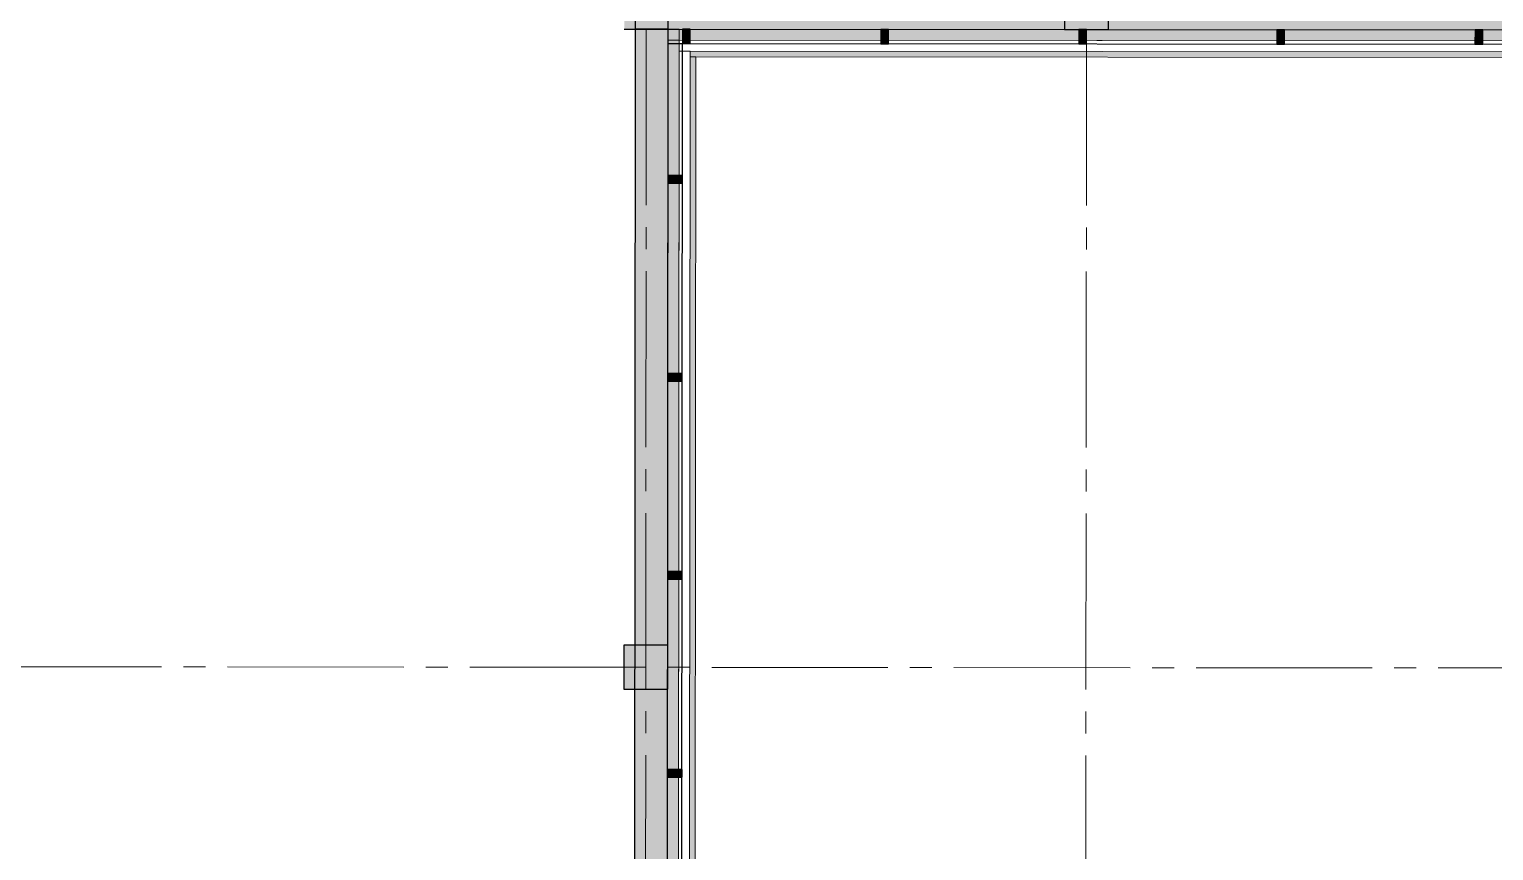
# Model space of a CAD drawing. Header units: millimetres. Extents: x 1949 to 134543, y 1145 to 48705.
# Drawn here: x 121419 to 128072, y 20622 to 24356 of the extents above; entities that cross this region are included whole.
import ezdxf

# ---------------------------------------------------------------- set-up
doc = ezdxf.new("R2010")
doc.units = ezdxf.units.MM
doc.linetypes.add('LTYPE_5', pattern=[1100, 800, -100, 100, -100])
doc.layers.add('Общий01', color=18, linetype='Continuous', lineweight=13, true_color=0x000000)
doc.layers.add('Общий02', color=18, linetype='Continuous', lineweight=18, true_color=0x000000)

msp = doc.modelspace()

# ---------------------------------------------------------------- hatches: boundary and pattern name
at = {"layer": 'Общий01', "linetype": 'Continuous', "lineweight": 5}
for points in [[(124122.3, 24356.1), (124322.3, 24356), (124322.5, 24556), (124122.5, 24556.1)], [(126122.3, 24354.5), (126322.3, 24354.4), (126322.5, 24554.4), (126122.5, 24554.5)], [(129822.4, 24501.6), (124172.4, 24506.1), (124172.3, 24356.1), (129822.3, 24351.6)], [(124172.3, 24356.1), (124163.2, 12856.1), (124313.2, 12856), (124322.3, 24356)], [(129822.3, 24351.6), (124322.3, 24356), (124322.3, 24306), (129822.3, 24301.6)], [(124322.3, 24306), (124313.2, 12856), (124363.2, 12855.9), (124372.3, 24305.9)], [(124422.2, 24230.9), (124413.2, 12855.9), (124438.2, 12855.9), (124447.2, 24230.9)], [(129822.2, 24251.6), (124422.2, 24255.9), (124422.2, 24230.9), (129822.2, 24226.6)], [(124119.9, 21356.1), (124319.9, 21356), (124320.1, 21556), (124120.1, 21556.1)]]:
    msp.add_hatch(color=252, dxfattribs=at).paths.add_polyline_path(points)
at = {"layer": 'Общий02', "linetype": 'Continuous', "lineweight": 5}
for points in [[(124422.3, 24355.9), (124387.3, 24355.9), (124387.2, 24290.9), (124422.2, 24290.9)], [(125322.3, 24355.2), (125287.3, 24355.2), (125287.2, 24290.2), (125322.2, 24290.2)], [(126222.3, 24354.5), (126187.3, 24354.5), (126187.2, 24289.5), (126222.2, 24289.5)], [(127122.3, 24353.8), (127087.3, 24353.8), (127087.2, 24288.8), (127122.2, 24288.8)], [(128022.3, 24353), (127987.3, 24353.1), (127987.2, 24288.1), (128022.2, 24288)], [(124386.7, 23656.4), (124386.8, 23691.4), (124321.8, 23691.4), (124321.7, 23656.4)], [(124386, 22756.4), (124386, 22791.4), (124321, 22791.4), (124321, 22756.4)], [(124385.3, 21856.4), (124385.3, 21891.4), (124320.3, 21891.4), (124320.3, 21856.4)], [(124384.6, 20956.4), (124384.6, 20991.4), (124319.6, 20991.4), (124319.6, 20956.4)]]:
    msp.add_hatch(color=252, dxfattribs=at).paths.add_polyline_path(points)

# ---------------------------------------------------------------- linework, layer by layer
at = {"layer": 'Общий01', "color": 252, "linetype": 'LTYPE_5', "lineweight": 5}
for p, q in [((124237.1, 43056), (124210.6, 9556.1)), ((126237.1, 43054.5), (126210.6, 9554.5)), ((130820, 21450.8), (103000, 21472.8))]:
    msp.add_line(p, q, dxfattribs=at)
at = {"layer": 'Общий01', "color": 252, "linetype": 'Continuous', "lineweight": 25}
for p, q in [((124322.3, 24356), (124322.5, 24556)), ((126122.5, 24554.5), (126122.3, 24354.5)), ((126322.3, 24354.4), (126322.5, 24554.4)), ((124172.4, 24506.1), (124172.3, 24356.1)), ((124122.3, 24356.1), (124322.3, 24356)), ((124172.3, 24356.1), (124163.2, 12856.1)), ((124322.3, 24356), (124172.3, 24356.1)), ((124172.3, 24356.1), (129822.3, 24351.6)), ((124313.2, 12856), (124322.3, 24356)), ((126122.3, 24354.5), (126322.3, 24354.4)), ((124120.1, 21556.1), (124119.9, 21356.1)), ((124320.1, 21556), (124120.1, 21556.1)), ((124319.9, 21356), (124320.1, 21556)), ((124119.9, 21356.1), (124319.9, 21356))]:
    msp.add_line(p, q, dxfattribs=at)
at = {"layer": 'Общий01', "color": 252, "linetype": 'Continuous', "lineweight": 13}
for p, q in [((124322.3, 24356), (124313.2, 12856)), ((129822.3, 24351.6), (124322.3, 24356)), ((124372.3, 24305.9), (124322.3, 24306)), ((124322.3, 24306), (129822.3, 24301.6)), ((124363.2, 12855.9), (124372.3, 24305.9)), ((124372.3, 24305.9), (124372.2, 24255.9)), ((124372.3, 24305.9), (129822.3, 24301.6)), ((124422.2, 24255.9), (124372.2, 24255.9)), ((124372.2, 24255.9), (129822.2, 24251.6)), ((124413.2, 12855.9), (124422.2, 24255.9)), ((124422.2, 24255.9), (124422.2, 24230.9)), ((124422.2, 24230.9), (129822.2, 24226.6)), ((124447.2, 24230.9), (124422.2, 24230.9)), ((124438.2, 12855.9), (124447.2, 24230.9))]:
    msp.add_line(p, q, dxfattribs=at)
at = {"layer": 'Общий02', "color": 252, "linetype": 'Continuous', "lineweight": 13}
for p, q in [((124313.2, 12856), (124322.3, 24356)), ((124322.3, 24356), (124322.2, 24291)), ((129822.3, 24351.6), (124322.3, 24356)), ((129822.3, 24351.6), (124322.3, 24356)), ((124322.3, 24356), (124322.3, 24356)), ((124322.3, 24356), (124372.3, 24355.9)), ((124372.3, 24355.9), (124363.2, 12855.9)), ((124372.3, 24355.9), (124372.3, 24355.9)), ((124322.2, 24291), (124313.2, 12856)), ((124322.2, 24291), (124313.2, 12856)), ((124387.2, 24290.9), (124322.2, 24291)), ((124387.2, 24290.9), (124322.2, 24291)), ((124322.2, 24291), (129822.2, 24286.6)), ((124322.3, 24306), (129822.3, 24301.6)), ((124322.3, 24306), (124372.3, 24305.9)), ((124322.3, 24306), (124322.3, 24306)), ((124363.2, 12855.9), (124372.3, 24305.9)), ((124372.3, 24305.9), (124372.3, 24305.9)), ((124378.2, 12855.9), (124387.2, 24290.9)), ((124378.2, 12855.9), (124387.2, 24290.9))]:
    msp.add_line(p, q, dxfattribs=at)
at = {"layer": 'Общий02', "color": 252, "linetype": 'Continuous', "lineweight": 25}
for p, q in [((124387.3, 24355.9), (124387.2, 24290.9)), ((124422.3, 24355.9), (124387.3, 24355.9)), ((124422.2, 24290.9), (124422.3, 24355.9)), ((125287.3, 24355.2), (125287.2, 24290.2)), ((125322.3, 24355.2), (125287.3, 24355.2)), ((125322.2, 24290.2), (125322.3, 24355.2)), ((126187.3, 24354.5), (126187.2, 24289.5)), ((126222.3, 24354.5), (126187.3, 24354.5)), ((126222.2, 24289.5), (126222.3, 24354.5)), ((127087.3, 24353.8), (127087.2, 24288.8)), ((127122.3, 24353.8), (127087.3, 24353.8)), ((127122.2, 24288.8), (127122.3, 24353.8)), ((127987.3, 24353.1), (127987.2, 24288.1)), ((128022.3, 24353), (127987.3, 24353.1)), ((128022.2, 24288), (128022.3, 24353)), ((124322.2, 24291), (129822.2, 24286.6)), ((124378.2, 12856.1), (124387.2, 24290.9)), ((124387.2, 24290.9), (124422.2, 24290.9)), ((125287.2, 24290.2), (125322.2, 24290.2)), ((126187.2, 24289.5), (126222.2, 24289.5)), ((127087.2, 24288.8), (127122.2, 24288.8)), ((127987.2, 24288.1), (128022.2, 24288)), ((124321.8, 23691.4), (124321.7, 23656.4)), ((124386.8, 23691.4), (124321.8, 23691.4)), ((124386.7, 23656.4), (124386.8, 23691.4)), ((124321.7, 23656.4), (124386.7, 23656.4)), ((124386, 22791.4), (124321, 22791.4)), ((124321, 22791.4), (124321, 22756.4)), ((124321, 22756.4), (124386, 22756.4)), ((124386, 22756.4), (124386, 22791.4)), ((124385.3, 21891.4), (124320.3, 21891.4)), ((124320.3, 21891.4), (124320.3, 21856.4)), ((124385.3, 21856.4), (124385.3, 21891.4)), ((124320.3, 21856.4), (124385.3, 21856.4)), ((124384.6, 20991.4), (124319.6, 20991.4)), ((124319.6, 20991.4), (124319.6, 20956.4)), ((124384.6, 20956.4), (124384.6, 20991.4)), ((124319.6, 20956.4), (124384.6, 20956.4))]:
    msp.add_line(p, q, dxfattribs=at)

doc.saveas('drawing.dxf')
